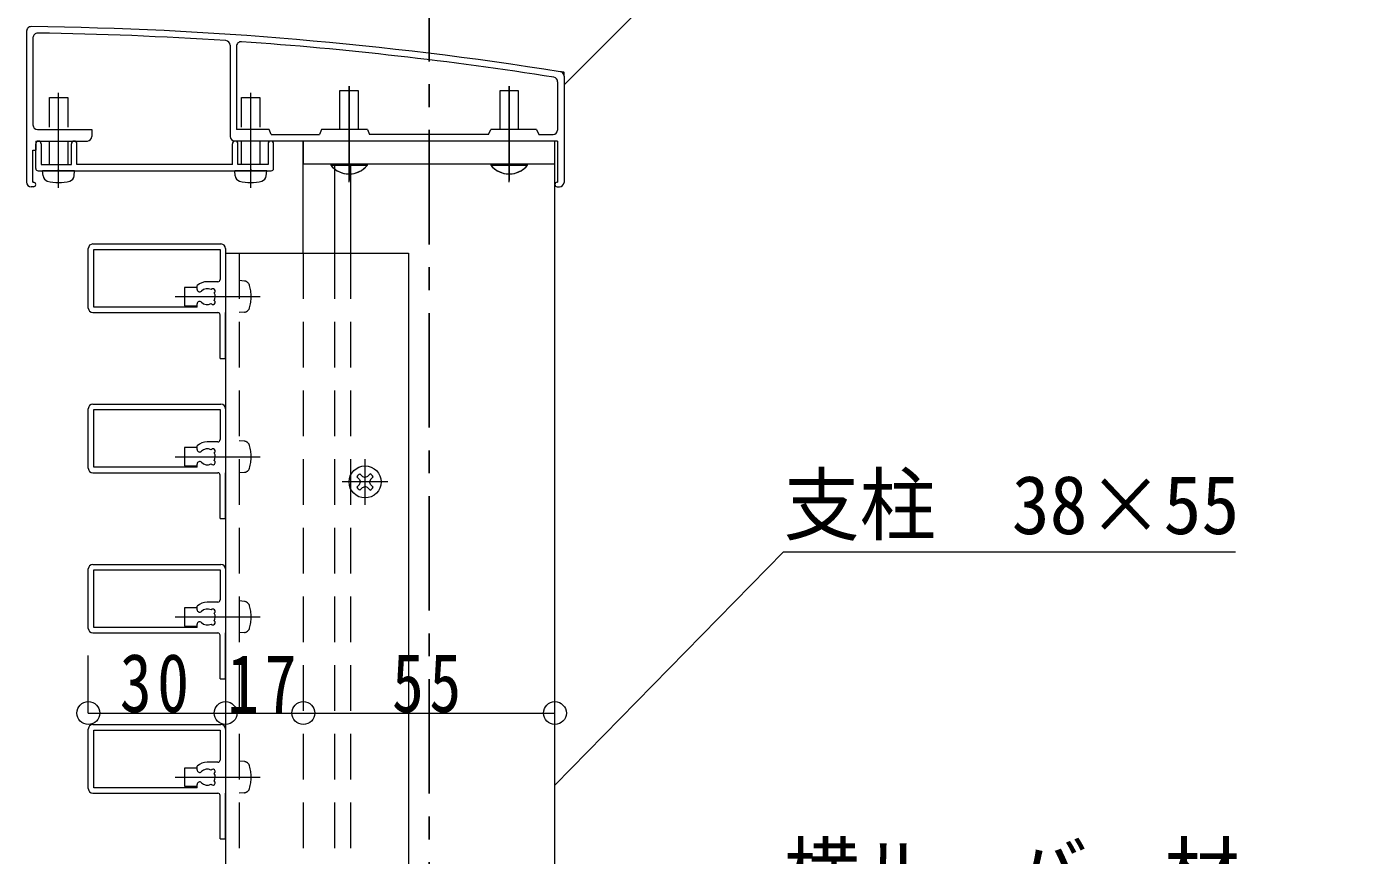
# Model space of a CAD drawing. Units: millimetres at full size, sheet at 1:5. Extents: x -1050 to 1050, y -742 to 742.
# Drawn here: x -668 to -377.5, y 313.9 to 495 of the extents above; entities that cross this region are included whole.
import ezdxf
from ezdxf.enums import TextEntityAlignment as Align

# ---------------------------------------------------------------- set-up
doc = ezdxf.new("R2010")
doc.units = ezdxf.units.MM
doc.header["$LTSCALE"] = 5
for name, pattern in [('CHAIN1', [8, 5, -1, 1, -1]), ('DASHED1', [1.8, 1.2, -0.6]), ('DASHED2', [3, 2, -1])]:
    doc.linetypes.add(name, pattern=pattern)
doc.layers.add('0-0_通り芯', color=7, linetype='CHAIN1')
for name, color, linetype, lineweight in [('0-3_寸法', 54, 'Continuous', 20), ('0-4_手摺部材', 92, 'Continuous', 20), ('0-6_パネル', 4, 'Continuous', 20), ('0-9_文字', 3, 'Continuous', 20), ('0-A_支柱', 6, 'Continuous', 20)]:
    doc.layers.add(name, color=color, linetype=linetype, lineweight=lineweight)
doc.styles.add('ＭＳ ゴシック', font='')
doc.styles.get('ＭＳ ゴシック').set_extended_font_data('MS Gothic')

# ---------------------------------------------------------------- blocks, each defined once
blk = doc.blocks.new('dimension_origin')
at = {"color": 0, "linetype": 'Continuous', "lineweight": -2}
blk.add_circle((0, 0), 1.25, dxfattribs=at)

msp = doc.modelspace()

# ---------------------------------------------------------------- linework, layer by layer
at = {"layer": '0-0_通り芯'}
msp.add_line((-580, 512.406), (-580, -449.293), dxfattribs=at)
at = {"layer": '0-0_通り芯', "linetype": 'Continuous'}
for p, q in [((-661, 463.7), (-661.2, 463.5)), ((-661, 463.7), (-660.8, 463.5)), ((-619, 463.7), (-619.2, 463.5)), ((-619, 463.7), (-618.8, 463.5))]:
    msp.add_line(p, q, dxfattribs=at)
at = {"layer": '0-3_寸法'}
for p, q in [((-654.5, 345), (-654.5, 357.616)), ((-654.5, 345), (-624.5, 345)), ((-624.5, 345), (-607.5, 345)), ((-607.5, 345), (-552.5, 345))]:
    msp.add_line(p, q, dxfattribs=at)
at = {"layer": '0-4_手摺部材'}
for p, q in [((-667.999, 494), (-667.999, 461)), ((-666.599, 492.581), (-666.599, 473.5)), ((-623.499, 490.932), (-623.499, 471)), ((-622.099, 490.701), (-622.099, 472.5)), ((-551.899, 482.945), (-551.899, 472.4)), ((-550.5, 484.147), (-550.5, 460.961)), ((-663, 479.5), (-659, 479.5)), ((-663, 473), (-663, 479.5)), ((-659, 479.5), (-659, 473)), ((-621, 479.5), (-617, 479.5)), ((-621, 473), (-621, 479.5)), ((-617, 479.5), (-617, 473)), ((-599.5, 481), (-595.5, 481)), ((-599.5, 473), (-599.5, 481)), ((-599.5, 472.5), (-599.5, 481)), ((-599.5, 481), (-595.5, 481)), ((-595.5, 481), (-595.5, 473)), ((-595.5, 481), (-595.5, 472.5)), ((-564.5, 481), (-560.5, 481)), ((-564.5, 473), (-564.5, 481)), ((-564.5, 472.5), (-564.5, 481)), ((-564.5, 481), (-560.5, 481)), ((-560.5, 481), (-560.5, 473)), ((-560.5, 481), (-560.5, 472.5)), ((-665.599, 472.5), (-653.699, 472.5)), ((-653.699, 472.5), (-653.699, 471)), ((-614.999, 472.5), (-622.099, 472.5)), ((-614.499, 471.4), (-614.999, 472.5)), ((-614.499, 471.4), (-603.999, 471.4)), ((-593.499, 472.5), (-592.999, 471.4)), ((-566.999, 471.4), (-592.999, 471.4)), ((-566.999, 471.4), (-566.499, 472.5)), ((-556.5, 472.5), (-566.499, 472.5)), ((-666, 464), (-666, 469.4)), ((-665.999, 470), (-654.699, 470)), ((-665.999, 470), (-665.999, 468)), ((-664.8, 469.4), (-664.8, 464.9)), ((-663, 464.9), (-663, 470)), ((-659, 470), (-659, 464.9)), ((-658.2, 464.9), (-658.2, 469.4)), ((-623, 464.9), (-623, 469.4)), ((-551.899, 470), (-622.499, 470)), ((-621.8, 464.9), (-621.8, 469.4)), ((-621, 464.9), (-621, 470)), ((-617, 470), (-617, 464.9)), ((-615.2, 469.4), (-615.2, 464.9)), ((-614, 464), (-614, 469.4)), ((-607.5, 470), (-607.5, 465)), ((-551.899, 470), (-551.899, 461)), ((-664.8, 464.9), (-658.2, 464.9)), ((-615.2, 464.9), (-621.8, 464.9)), ((-607.5, 465), (-552.5, 465)), ((-601.5, 465), (-593.5, 465)), ((-566.5, 465), (-558.5, 465)), ((-665.5, 463.5), (-614.5, 463.5)), ((-664.402, 462.381), (-664.5, 463.5)), ((-657.5, 463.5), (-664.5, 463.5)), ((-657.598, 462.381), (-657.5, 463.5)), ((-622.402, 462.381), (-622.5, 463.5)), ((-615.5, 463.5), (-622.5, 463.5)), ((-615.598, 462.381), (-615.5, 463.5)), ((-666.499, 460), (-666.999, 460)), ((-666.599, 461), (-666.499, 461)), ((-551.999, 461), (-551.899, 461)), ((-551.999, 460), (-551.499, 460)), ((-624.5, 445.5), (-624.5, 137.854)), ((-633.5, 438), (-633.5, 434)), ((-630.7, 438), (-633.5, 438)), ((-633.5, 434), (-630.7, 434)), ((-633.5, 403), (-633.5, 399)), ((-630.7, 403), (-633.5, 403)), ((-633.5, 399), (-630.7, 399)), ((-595.195, 396.045), (-595.766, 396.636)), ((-595.195, 396.045), (-594.997, 395.5)), ((-595.195, 394.955), (-594.997, 395.5)), ((-594.545, 396.695), (-595.136, 397.266)), ((-594.545, 396.695), (-594, 396.497)), ((-593.455, 396.695), (-594, 396.497)), ((-593.455, 396.695), (-592.864, 397.266)), ((-592.805, 396.045), (-593.003, 395.5)), ((-592.805, 394.955), (-593.003, 395.5)), ((-592.805, 396.045), (-592.234, 396.636)), ((-595.195, 394.955), (-595.766, 394.364)), ((-594.545, 394.305), (-595.136, 393.734)), ((-594.545, 394.305), (-594, 394.503)), ((-593.455, 394.305), (-594, 394.503)), ((-593.455, 394.305), (-592.864, 393.734)), ((-592.805, 394.955), (-592.234, 394.364)), ((-633.5, 368), (-633.5, 364)), ((-630.7, 368), (-633.5, 368)), ((-633.5, 364), (-630.7, 364)), ((-633.5, 333), (-633.5, 329)), ((-630.7, 333), (-633.5, 333)), ((-633.5, 329), (-630.7, 329))]:
    msp.add_line(p, q, dxfattribs=at)
at = {"layer": '0-4_手摺部材', "linetype": 'DASHED1'}
for p, q in [((-550.5, 484.189), (-550.5, 485)), ((-620.381, 439.402), (-621.5, 439.5)), ((-620.381, 432.598), (-621.5, 432.5)), ((-620.381, 404.402), (-621.5, 404.5)), ((-620.381, 397.598), (-621.5, 397.5)), ((-620.381, 369.402), (-621.5, 369.5)), ((-620.381, 362.598), (-621.5, 362.5)), ((-620.381, 334.402), (-621.5, 334.5)), ((-620.381, 327.598), (-621.5, 327.5))]:
    msp.add_line(p, q, dxfattribs=at)
at = {"layer": '0-4_手摺部材', "linetype": 'CHAIN1'}
for p, q in [((-661, 459.8), (-661, 480.5)), ((-619, 459.8), (-619, 480.5)), ((-597.5, 461.026), (-597.5, 482)), ((-597.5, 482), (-597.5, 461.4)), ((-562.5, 461.026), (-562.5, 482)), ((-562.5, 482), (-562.5, 461.4)), ((-635.5, 436), (-616.9, 436)), ((-635.5, 401), (-616.9, 401)), ((-594, 390.5), (-594, 400.5)), ((-589, 395.5), (-599, 395.5)), ((-635.5, 366), (-616.9, 366)), ((-635.5, 331), (-616.9, 331))]:
    msp.add_line(p, q, dxfattribs=at)
at = {"layer": '0-4_手摺部材', "linetype": 'DASHED2'}
msp.add_line((-621.5, 445.5), (-621.5, 137.854), dxfattribs=at)
at = {"layer": '0-4_手摺部材'}
for points in [[(-593.499, 472.5), (-603.499, 472.5), (-603.999, 471.4)], [(-556.5, 472.5), (-556, 471.4), (-552.899, 471.4)], [(-666.599, 461), (-666.599, 468), (-665.999, 468)], [(-623, 464.9), (-657, 464.9), (-657, 469.4)], [(-552.5, 465), (-552.5, 470), (-607.5, 470)], [(-601.5, 465), (-601.5, 464.711), (-593.5, 464.711), (-593.5, 465)], [(-601.5, 465), (-601.5, 464.712), (-593.5, 464.712), (-593.5, 465)], [(-566.5, 465), (-566.5, 464.711), (-558.5, 464.711), (-558.5, 465)], [(-566.5, 465), (-566.5, 464.712), (-558.5, 464.712), (-558.5, 465)], [(-624.5, 445.5), (-584.5, 445.5), (-584.5, 137.854)]]:
    msp.add_lwpolyline(points, dxfattribs=at)
msp.add_circle((-594, 395.5), 3.5, dxfattribs=at)
for centre, radius, start, end in [((-666.999, 494), 1, 89.28387, 180), ((-676.986, -304.938), 800, 80.9641, 89.28387), ((-665.599, 492.581), 1, 89.18151, 180), ((-676.986, -304.428), 798.09, 86.22449, 89.18151), ((-624.499, 490.932), 1, 0, 86.22449), ((-621.099, 490.701), 1, 85.97953, 180), ((-676.986, -304.428), 798.09, 81.0441, 85.97953), ((-551.5, 484.147), 1, 0, 80.9641), ((-552.899, 482.945), 1, 0, 81.0441), ((-665.599, 473.5), 1, 180, 270), ((-654.699, 471), 1, 270, 0), ((-622.499, 471), 1, 180, 270), ((-552.899, 472.4), 1, 270, 360), ((-665.4, 469.4), 0.6, 0, 180), ((-657.6, 469.4), 0.6, 0, 180), ((-622.4, 469.4), 0.6, 0, 180), ((-614.6, 469.4), 0.6, 0, 180), ((-665.5, 464), 0.5, 180, 270), ((-663.107, 462.494), 1.3, 185, 254.11915), ((-658.893, 462.494), 1.3, 285.88085, 355), ((-621.107, 462.494), 1.3, 185, 254.11915), ((-616.893, 462.494), 1.3, 285.88085, 355), ((-614.5, 464), 0.5, 270, 360), ((-597.5, 467.941), 5.141, 218.91478, 321.08522), ((-597.5, 467.941), 5.141, 218.91478, 239.75003), ((-597.5, 467.941), 5.141, 239.75003, 300.24997), ((-597.5, 467.941), 5.141, 300.24997, 321.08522), ((-562.5, 467.941), 5.141, 218.91478, 321.08522), ((-562.5, 467.941), 5.141, 218.91478, 239.75003), ((-562.5, 467.941), 5.141, 239.75003, 300.24997), ((-562.5, 467.941), 5.141, 300.24997, 321.08522), ((-666.999, 461), 1, 180, 270), ((-666.499, 460.5), 0.5, 270, 90), ((-661, 469.9), 9, 254.11915, 285.88085), ((-619, 469.9), 9, 254.11915, 285.88085), ((-551.999, 460.5), 0.5, 90, 270), ((-551.499, 461), 1, 270, 357.79122), ((-594, 395.5), 2.1, 122.7575, 147.2425), ((-594, 395.5), 2.1, 32.74607, 57.2425), ((-594, 395.5), 2.1, 212.7575, 237.2425), ((-594, 395.5), 2.1, 302.7575, 327.2425)]:
    msp.add_arc(centre, radius, start, end, dxfattribs=at)
at = {"layer": '0-4_手摺部材', "linetype": 'DASHED1'}
for centre, radius, start, end in [((-676.986, -304.938), 800, 80.90296, 80.9641), ((-620.494, 438.107), 1.3, 15.88085, 85), ((-627.9, 436), 9, 344.11915, 15.88085), ((-620.494, 433.893), 1.3, 275, 344.11915), ((-620.494, 403.107), 1.3, 15.88085, 85), ((-627.9, 401), 9, 344.11915, 15.88085), ((-620.494, 398.893), 1.3, 275, 344.11915), ((-620.494, 368.107), 1.3, 15.88085, 85), ((-627.9, 366), 9, 344.11915, 15.88085), ((-620.494, 363.893), 1.3, 275, 344.11915), ((-620.494, 333.107), 1.3, 15.88085, 85), ((-627.9, 331), 9, 344.11915, 15.88085), ((-620.494, 328.893), 1.3, 275, 344.11915)]:
    msp.add_arc(centre, radius, start, end, dxfattribs=at)
at = {"layer": '0-6_パネル'}
for p, q in [((-552.5, 470), (-607.5, 470)), ((-653.5, 447.5), (-625.5, 447.5)), ((-654.5, 433.5), (-654.5, 446.5)), ((-653.3, 446.3), (-625.7, 446.3)), ((-653.3, 433.7), (-653.3, 446.3)), ((-625.7, 446.3), (-625.7, 439.75)), ((-624.5, 446.5), (-624.5, 436)), ((-626.2, 439.25), (-628.5, 439.25)), ((-630.7, 437.583), (-630.7, 438.392)), ((-624.5, 436), (-624.5, 430)), ((-630.7, 433.7), (-653.3, 433.7)), ((-630.7, 433.7), (-630.7, 434.417)), ((-653.5, 432.5), (-626.2, 432.5)), ((-625.7, 422.5), (-625.7, 432)), ((-624.5, 422.5), (-624.5, 432.5)), ((-625.7, 422.5), (-624.5, 422.5)), ((-654.5, 398.5), (-654.5, 411.5)), ((-653.5, 412.5), (-625.5, 412.5)), ((-653.3, 411.3), (-625.7, 411.3)), ((-653.3, 398.7), (-653.3, 411.3)), ((-625.7, 411.3), (-625.7, 404.75)), ((-624.5, 411.5), (-624.5, 401)), ((-626.2, 404.25), (-628.5, 404.25)), ((-630.7, 402.583), (-630.7, 403.392)), ((-624.5, 401), (-624.5, 395)), ((-630.7, 398.7), (-653.3, 398.7)), ((-630.7, 398.7), (-630.7, 399.417)), ((-653.5, 397.5), (-626.2, 397.5)), ((-625.7, 387.5), (-625.7, 397)), ((-624.5, 387.5), (-624.5, 397.5)), ((-625.7, 387.5), (-624.5, 387.5)), ((-654.5, 363.5), (-654.5, 376.5)), ((-653.5, 377.5), (-625.5, 377.5)), ((-653.3, 376.3), (-625.7, 376.3)), ((-653.3, 363.7), (-653.3, 376.3)), ((-625.7, 376.3), (-625.7, 369.75)), ((-624.5, 376.5), (-624.5, 366)), ((-626.2, 369.25), (-628.5, 369.25)), ((-630.7, 367.583), (-630.7, 368.392)), ((-630.7, 363.7), (-653.3, 363.7)), ((-630.7, 363.7), (-630.7, 364.417)), ((-624.5, 366), (-624.5, 360)), ((-653.5, 362.5), (-626.2, 362.5)), ((-625.7, 352.5), (-625.7, 362)), ((-624.5, 352.5), (-624.5, 362.5)), ((-625.7, 352.5), (-624.5, 352.5)), ((-654.5, 328.5), (-654.5, 341.5)), ((-653.5, 342.5), (-625.5, 342.5)), ((-653.3, 341.3), (-625.7, 341.3)), ((-653.3, 328.7), (-653.3, 341.3)), ((-625.7, 341.3), (-625.7, 334.75)), ((-624.5, 341.5), (-624.5, 331)), ((-626.2, 334.25), (-628.5, 334.25)), ((-630.7, 332.583), (-630.7, 333.392)), ((-630.7, 328.7), (-653.3, 328.7)), ((-630.7, 328.7), (-630.7, 329.417)), ((-624.5, 331), (-624.5, 325)), ((-653.5, 327.5), (-626.2, 327.5)), ((-625.7, 317.5), (-625.7, 327)), ((-624.5, 317.5), (-624.5, 327.5)), ((-625.7, 317.5), (-624.5, 317.5))]:
    msp.add_line(p, q, dxfattribs=at)
for centre, radius, start, end in [((-653.5, 446.5), 1, 90, 180), ((-625.5, 446.5), 1, 0, 90), ((-628.5, 436), 3.25, 90, 132.60367), ((-626.2, 439.75), 0.5, 270, 360), ((-630.158, 437.583), 0.542, 180, 316.31532), ((-628.5, 436), 1.75, 61.42642, 136.31532), ((-627.263, 437.237), 0.5, 306.78678, 143.2132), ((-628.5, 436), 1.75, 330, 28.57357), ((-653.5, 433.5), 1, 180, 270), ((-630.158, 434.417), 0.542, 43.68465, 180), ((-628.5, 436), 1.75, 223.68465, 298.57358), ((-627.263, 434.763), 0.5, 216.7868, 53.21322), ((-626.2, 432), 0.5, 0, 90), ((-653.5, 411.5), 1, 90, 180), ((-625.5, 411.5), 1, 0, 90), ((-628.5, 401), 3.25, 90, 132.60367), ((-626.2, 404.75), 0.5, 270, 360), ((-630.158, 402.583), 0.542, 180, 316.31532), ((-628.5, 401), 1.75, 61.42642, 136.31532), ((-627.263, 402.237), 0.5, 306.78678, 143.2132), ((-628.5, 401), 1.75, 330, 28.57357), ((-653.5, 398.5), 1, 180, 270), ((-630.158, 399.417), 0.542, 43.68465, 180), ((-628.5, 401), 1.75, 223.68465, 298.57358), ((-627.263, 399.763), 0.5, 216.7868, 53.21322), ((-626.2, 397), 0.5, 0, 90), ((-653.5, 376.5), 1, 90, 180), ((-625.5, 376.5), 1, 0, 90), ((-628.5, 366), 3.25, 90, 132.60367), ((-626.2, 369.75), 0.5, 270, 360), ((-630.158, 367.583), 0.542, 180, 316.31532), ((-628.5, 366), 1.75, 61.42642, 136.31532), ((-627.263, 367.237), 0.5, 306.78678, 143.2132), ((-628.5, 366), 1.75, 330, 28.57357), ((-653.5, 363.5), 1, 180, 270), ((-630.158, 364.417), 0.542, 43.68465, 180), ((-628.5, 366), 1.75, 223.68465, 298.57358), ((-627.263, 364.763), 0.5, 216.7868, 53.21322), ((-626.2, 362), 0.5, 0, 90), ((-653.5, 341.5), 1, 90, 180), ((-625.5, 341.5), 1, 0, 90), ((-628.5, 331), 3.25, 90, 132.60367), ((-626.2, 334.75), 0.5, 270, 360), ((-630.158, 332.583), 0.542, 180, 316.31532), ((-628.5, 331), 1.75, 61.42642, 136.31532), ((-627.263, 332.237), 0.5, 306.78678, 143.2132), ((-628.5, 331), 1.75, 330, 28.57357), ((-653.5, 328.5), 1, 180, 270), ((-630.158, 329.417), 0.542, 43.68465, 180), ((-628.5, 331), 1.75, 223.68465, 298.57358), ((-627.263, 329.763), 0.5, 216.7868, 53.21322), ((-626.2, 327), 0.5, 0, 90)]:
    msp.add_arc(centre, radius, start, end, dxfattribs=at)
at = {"layer": '0-9_文字'}
for points in [[(-550.5, 482.26), (-502.5, 530.26), (-377.5, 530.26)], [(-552.5, 329.28), (-502.5, 380.26), (-403.75, 380.26)]]:
    msp.add_lwpolyline(points, dxfattribs=at)
at = {"layer": '0-A_支柱'}
for p, q in [((-607.5, 445.5), (-607.5, 470)), ((-552.5, 137.854), (-552.5, 470)), ((-600.7, 465), (-600.7, 445.5)), ((-597.2, 465), (-597.2, 445.5))]:
    msp.add_line(p, q, dxfattribs=at)
at = {"layer": '0-A_支柱', "linetype": 'DASHED2'}
for p, q in [((-607.5, 445.5), (-607.5, 137.854)), ((-600.7, 445.5), (-600.7, 137.854)), ((-597.2, 445.5), (-597.2, 137.854))]:
    msp.add_line(p, q, dxfattribs=at)

# ---------------------------------------------------------------- block references
at = {"layer": '0-3_寸法', "xscale": 2, "yscale": 2, "rotation": 180}
for p in [(-654.5, 345), (-624.5, 345), (-607.5, 345)]:
    msp.add_blockref('dimension_origin', p, dxfattribs=at)
at = {"layer": '0-3_寸法', "xscale": 2, "yscale": 2}
for p in [(-624.5, 345), (-607.5, 345), (-552.5, 345)]:
    msp.add_blockref('dimension_origin', p, dxfattribs=at)

# ---------------------------------------------------------------- texts
at = {"layer": '0-3_寸法', "char_height": 12.83, "attachment_point": 7, "style": 'ＭＳ ゴシック'}
for s, insert in [('\\T1.17;\\W0.8;30', (-647.625, 345)), ('\\T1.17;\\W0.8;17', (-624.125, 345)), ('\\T1.17;\\W0.8;55', (-588.125, 345))]:
    msp.add_mtext(s, dxfattribs=dict(at, insert=insert))
at = {"layer": '0-9_文字', "style": 'ＭＳ ゴシック', "width": 0.95}
for s, p in [('支柱\u300038×55', (-502.5, 380.26)), ('横ルーバー材', (-502.5, 299.595))]:
    msp.add_text(s, height=12.83, dxfattribs=at).set_placement(p, align=Align.BOTTOM_LEFT)

doc.saveas('drawing.dxf')
